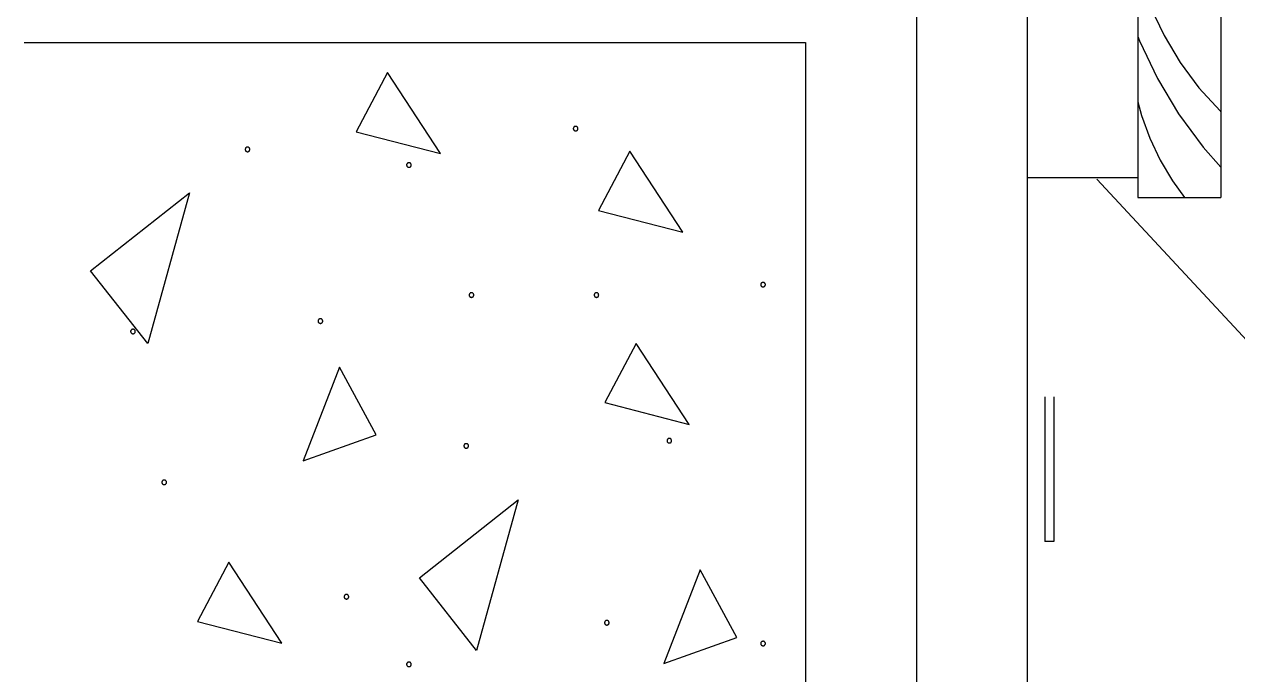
# Model space of a CAD drawing. Header units: metres. Extents: x 0 to 420, y 0 to 297.
# Drawn here: x 108.9 to 191, y 47 to 91.1 of the extents above; entities that cross this region are included whole.
import ezdxf

# ---------------------------------------------------------------- set-up
doc = ezdxf.new("R2010")
doc.units = ezdxf.units.M

msp = doc.modelspace()

# ---------------------------------------------------------------- linework, layer by layer
for p, q in [((189.9, 117.95), (189.9, 79.34)), ((184.28, 112.33), (184.28, 79.34)), ((176.78, 104.83), (176.78, 44.13)), ((169.28, 97.33), (169.28, 44.13)), ((185.14, 92.21), (186.05, 90.29)), ((108.88, 89.83), (161.78, 89.83)), ((161.78, 89.83), (161.78, 44.13)), ((184.28, 90.23), (184.4, 89.93)), ((184.4, 89.93), (185.6, 87.4)), ((186.05, 90.29), (187.14, 88.47)), ((187.14, 88.47), (188.41, 86.76)), ((133.47, 87.8), (131.35, 83.79)), ((137.06, 82.31), (133.47, 87.8)), ((185.6, 87.4), (187.03, 85)), ((188.41, 86.76), (189.84, 85.19)), ((184.28, 85.82), (184.53, 84.88)), ((184.53, 84.88), (185.08, 83.34)), ((187.03, 85), (188.7, 82.75)), ((189.84, 85.19), (189.9, 85.12)), ((146.06, 84.03), (146.05, 84.01)), ((146.05, 84.01), (146.05, 84)), ((146.05, 84), (146.05, 83.98)), ((146.05, 84), (146.05, 84)), ((146.05, 83.98), (146.06, 83.97)), ((146.07, 84.07), (146.06, 84.06)), ((146.06, 84.06), (146.06, 84.04)), ((146.06, 84.04), (146.06, 84.03)), ((146.06, 83.97), (146.06, 83.95)), ((146.06, 83.95), (146.06, 83.94)), ((146.06, 83.94), (146.07, 83.92)), ((146.08, 84.08), (146.07, 84.07)), ((146.07, 83.92), (146.08, 83.91)), ((146.09, 84.1), (146.08, 84.08)), ((146.08, 83.91), (146.09, 83.9)), ((146.1, 84.11), (146.09, 84.1)), ((146.09, 83.9), (146.1, 83.89)), ((146.11, 84.12), (146.1, 84.11)), ((146.1, 83.89), (146.11, 83.88)), ((146.12, 84.13), (146.11, 84.12)), ((146.11, 83.88), (146.12, 83.87)), ((146.14, 84.13), (146.12, 84.13)), ((146.12, 83.87), (146.14, 83.86)), ((146.15, 84.14), (146.14, 84.13)), ((146.14, 83.86), (146.15, 83.85)), ((146.16, 84.15), (146.15, 84.14)), ((146.15, 83.85), (146.16, 83.85)), ((146.18, 84.15), (146.16, 84.15)), ((146.16, 83.85), (146.18, 83.84)), ((146.19, 84.15), (146.18, 84.15)), ((146.18, 83.84), (146.19, 83.84)), ((146.21, 84.15), (146.19, 84.15)), ((146.19, 83.84), (146.21, 83.84)), ((146.22, 84.15), (146.21, 84.15)), ((146.21, 83.84), (146.22, 83.84)), ((146.24, 84.15), (146.22, 84.15)), ((146.22, 83.84), (146.24, 83.84)), ((146.25, 84.15), (146.24, 84.15)), ((146.24, 83.84), (146.25, 83.85)), ((146.27, 84.14), (146.25, 84.15)), ((146.25, 83.85), (146.27, 83.85)), ((146.28, 84.13), (146.27, 84.14)), ((146.27, 83.85), (146.28, 83.86)), ((146.3, 84.13), (146.28, 84.13)), ((146.28, 83.86), (146.3, 83.87)), ((146.31, 84.12), (146.3, 84.13)), ((146.3, 83.87), (146.31, 83.88)), ((146.32, 84.11), (146.31, 84.12)), ((146.31, 83.88), (146.32, 83.89)), ((146.33, 84.1), (146.32, 84.11)), ((146.32, 83.89), (146.33, 83.9)), ((146.34, 84.08), (146.33, 84.1)), ((146.33, 83.9), (146.34, 83.91)), ((146.35, 84.07), (146.34, 84.08)), ((146.34, 83.91), (146.35, 83.92)), ((146.35, 84.06), (146.35, 84.07)), ((146.36, 84.04), (146.35, 84.06)), ((146.35, 83.94), (146.36, 83.95)), ((146.35, 83.92), (146.35, 83.94)), ((146.36, 84.03), (146.36, 84.04)), ((146.36, 84.01), (146.36, 84.03)), ((146.37, 84), (146.36, 84.01)), ((146.36, 83.98), (146.37, 84)), ((146.36, 83.97), (146.36, 83.98)), ((146.36, 83.95), (146.36, 83.97)), ((146.37, 84), (146.37, 84)), ((131.35, 83.79), (137.06, 82.31)), ((185.08, 83.34), (185.78, 81.86)), ((123.85, 82.63), (123.84, 82.62)), ((123.84, 82.62), (123.84, 82.6)), ((123.84, 82.6), (123.84, 82.59)), ((123.84, 82.59), (123.84, 82.57)), ((123.84, 82.59), (123.84, 82.59)), ((123.84, 82.57), (123.84, 82.56)), ((123.84, 82.56), (123.85, 82.54)), ((123.86, 82.66), (123.85, 82.65)), ((123.85, 82.65), (123.85, 82.63)), ((123.85, 82.54), (123.85, 82.53)), ((123.85, 82.53), (123.86, 82.51)), ((123.87, 82.67), (123.86, 82.66)), ((123.86, 82.51), (123.87, 82.5)), ((123.89, 82.7), (123.87, 82.69)), ((123.87, 82.69), (123.87, 82.67)), ((123.87, 82.5), (123.87, 82.49)), ((123.87, 82.49), (123.89, 82.48)), ((123.9, 82.71), (123.89, 82.7)), ((123.89, 82.48), (123.9, 82.47)), ((123.91, 82.72), (123.9, 82.71)), ((123.9, 82.47), (123.91, 82.46)), ((123.92, 82.73), (123.91, 82.72)), ((123.91, 82.46), (123.92, 82.45)), ((123.94, 82.73), (123.92, 82.73)), ((123.92, 82.45), (123.94, 82.44)), ((123.95, 82.74), (123.94, 82.73)), ((123.94, 82.44), (123.95, 82.44)), ((123.97, 82.74), (123.95, 82.74)), ((123.95, 82.44), (123.97, 82.43)), ((123.98, 82.74), (123.97, 82.74)), ((123.97, 82.43), (123.98, 82.43)), ((124, 82.74), (123.98, 82.74)), ((123.98, 82.43), (124, 82.43)), ((124.01, 82.74), (124, 82.74)), ((124, 82.43), (124.01, 82.43)), ((124.03, 82.74), (124.01, 82.74)), ((124.01, 82.43), (124.03, 82.43)), ((124.04, 82.74), (124.03, 82.74)), ((124.03, 82.43), (124.04, 82.44)), ((124.06, 82.73), (124.04, 82.74)), ((124.04, 82.44), (124.06, 82.44)), ((124.07, 82.73), (124.06, 82.73)), ((124.06, 82.44), (124.07, 82.45)), ((124.08, 82.72), (124.07, 82.73)), ((124.07, 82.45), (124.08, 82.46)), ((124.09, 82.71), (124.08, 82.72)), ((124.08, 82.46), (124.09, 82.47)), ((124.11, 82.7), (124.09, 82.71)), ((124.09, 82.47), (124.11, 82.48)), ((124.12, 82.69), (124.11, 82.7)), ((124.11, 82.48), (124.12, 82.49)), ((124.13, 82.67), (124.12, 82.69)), ((124.12, 82.49), (124.13, 82.5)), ((124.13, 82.66), (124.13, 82.67)), ((124.14, 82.65), (124.13, 82.66)), ((124.13, 82.51), (124.14, 82.53)), ((124.13, 82.5), (124.13, 82.51)), ((124.15, 82.63), (124.14, 82.65)), ((124.14, 82.53), (124.15, 82.54)), ((124.15, 82.62), (124.15, 82.63)), ((124.15, 82.6), (124.15, 82.62)), ((124.15, 82.59), (124.15, 82.6)), ((124.15, 82.57), (124.15, 82.59)), ((124.15, 82.59), (124.15, 82.59)), ((124.15, 82.56), (124.15, 82.57)), ((124.15, 82.54), (124.15, 82.56)), ((149.88, 82.47), (147.76, 78.46)), ((153.47, 76.98), (149.88, 82.47)), ((188.7, 82.75), (189.9, 81.38)), ((134.78, 81.58), (134.77, 81.56)), ((134.77, 81.56), (134.77, 81.55)), ((134.77, 81.55), (134.77, 81.53)), ((134.77, 81.53), (134.77, 81.52)), ((134.77, 81.53), (134.77, 81.53)), ((134.77, 81.52), (134.77, 81.5)), ((134.77, 81.5), (134.78, 81.49)), ((134.79, 81.61), (134.78, 81.59)), ((134.78, 81.59), (134.78, 81.58)), ((134.78, 81.49), (134.78, 81.47)), ((134.78, 81.47), (134.79, 81.46)), ((134.8, 81.62), (134.79, 81.61)), ((134.79, 81.46), (134.8, 81.44)), ((134.81, 81.63), (134.8, 81.62)), ((134.8, 81.44), (134.81, 81.43)), ((134.82, 81.64), (134.81, 81.63)), ((134.81, 81.43), (134.82, 81.42)), ((134.83, 81.65), (134.82, 81.64)), ((134.82, 81.42), (134.83, 81.41)), ((134.84, 81.66), (134.83, 81.65)), ((134.83, 81.41), (134.84, 81.4)), ((134.85, 81.67), (134.84, 81.66)), ((134.84, 81.4), (134.85, 81.39)), ((134.87, 81.68), (134.85, 81.67)), ((134.85, 81.39), (134.87, 81.39)), ((134.88, 81.68), (134.87, 81.68)), ((134.87, 81.39), (134.88, 81.38)), ((134.9, 81.68), (134.88, 81.68)), ((134.88, 81.38), (134.9, 81.38)), ((134.91, 81.69), (134.9, 81.68)), ((134.9, 81.38), (134.91, 81.38)), ((134.93, 81.69), (134.91, 81.69)), ((134.91, 81.38), (134.93, 81.38)), ((134.94, 81.69), (134.93, 81.69)), ((134.93, 81.38), (134.94, 81.38)), ((134.96, 81.68), (134.94, 81.69)), ((134.94, 81.38), (134.96, 81.38)), ((134.97, 81.68), (134.96, 81.68)), ((134.96, 81.38), (134.97, 81.38)), ((134.99, 81.68), (134.97, 81.68)), ((134.97, 81.38), (134.99, 81.39)), ((135, 81.67), (134.99, 81.68)), ((134.99, 81.39), (135, 81.39)), ((135.01, 81.66), (135, 81.67)), ((135, 81.39), (135.01, 81.4)), ((135.03, 81.65), (135.01, 81.66)), ((135.01, 81.4), (135.03, 81.41)), ((135.04, 81.64), (135.03, 81.65)), ((135.03, 81.41), (135.04, 81.42)), ((135.05, 81.63), (135.04, 81.64)), ((135.04, 81.42), (135.05, 81.43)), ((135.06, 81.62), (135.05, 81.63)), ((135.05, 81.43), (135.06, 81.44)), ((135.06, 81.61), (135.06, 81.62)), ((135.07, 81.59), (135.06, 81.61)), ((135.06, 81.46), (135.07, 81.47)), ((135.06, 81.44), (135.06, 81.46)), ((135.08, 81.58), (135.07, 81.59)), ((135.07, 81.47), (135.08, 81.49)), ((135.08, 81.56), (135.08, 81.58)), ((135.08, 81.55), (135.08, 81.56)), ((135.08, 81.53), (135.08, 81.55)), ((135.08, 81.52), (135.08, 81.53)), ((135.08, 81.53), (135.08, 81.53)), ((135.08, 81.5), (135.08, 81.52)), ((135.08, 81.49), (135.08, 81.5)), ((185.78, 81.86), (186.62, 80.46)), ((184.28, 80.66), (176.78, 80.66)), ((181.49, 80.58), (195.9, 65.08)), ((186.62, 80.46), (187.44, 79.34)), ((113.36, 74.37), (120.06, 79.65)), ((120.06, 79.65), (117.24, 69.44)), ((184.28, 79.34), (189.9, 79.34)), ((147.76, 78.46), (153.47, 76.98)), ((117.24, 69.44), (113.36, 74.37)), ((158.76, 73.49), (158.75, 73.48)), ((158.75, 73.48), (158.75, 73.46)), ((158.75, 73.46), (158.75, 73.45)), ((158.75, 73.45), (158.75, 73.43)), ((158.75, 73.43), (158.75, 73.42)), ((158.75, 73.43), (158.75, 73.43)), ((158.75, 73.42), (158.75, 73.4)), ((158.75, 73.4), (158.75, 73.39)), ((158.75, 73.39), (158.76, 73.37)), ((158.77, 73.52), (158.76, 73.51)), ((158.76, 73.51), (158.76, 73.49)), ((158.76, 73.37), (158.76, 73.36)), ((158.76, 73.36), (158.77, 73.35)), ((158.78, 73.53), (158.77, 73.52)), ((158.77, 73.35), (158.78, 73.33)), ((158.79, 73.54), (158.78, 73.53)), ((158.78, 73.33), (158.79, 73.32)), ((158.8, 73.55), (158.79, 73.54)), ((158.79, 73.32), (158.8, 73.31)), ((158.82, 73.56), (158.8, 73.55)), ((158.8, 73.31), (158.82, 73.3)), ((158.83, 73.57), (158.82, 73.56)), ((158.82, 73.3), (158.83, 73.3)), ((158.84, 73.58), (158.83, 73.57)), ((158.83, 73.3), (158.84, 73.29)), ((158.86, 73.58), (158.84, 73.58)), ((158.84, 73.29), (158.86, 73.28)), ((158.87, 73.59), (158.86, 73.58)), ((158.86, 73.28), (158.87, 73.28)), ((158.89, 73.59), (158.87, 73.59)), ((158.87, 73.28), (158.89, 73.28)), ((158.9, 73.59), (158.89, 73.59)), ((158.89, 73.28), (158.9, 73.28)), ((158.92, 73.59), (158.9, 73.59)), ((158.9, 73.28), (158.92, 73.28)), ((158.93, 73.59), (158.92, 73.59)), ((158.92, 73.28), (158.93, 73.28)), ((158.95, 73.58), (158.93, 73.59)), ((158.93, 73.28), (158.95, 73.28)), ((158.96, 73.58), (158.95, 73.58)), ((158.95, 73.28), (158.96, 73.29)), ((158.98, 73.57), (158.96, 73.58)), ((158.96, 73.29), (158.98, 73.3)), ((158.99, 73.56), (158.98, 73.57)), ((158.98, 73.3), (158.99, 73.3)), ((159, 73.55), (158.99, 73.56)), ((158.99, 73.3), (159, 73.31)), ((159.01, 73.54), (159, 73.55)), ((159, 73.31), (159.01, 73.32)), ((159.02, 73.53), (159.01, 73.54)), ((159.01, 73.32), (159.02, 73.33)), ((159.03, 73.52), (159.02, 73.53)), ((159.02, 73.33), (159.03, 73.35)), ((159.04, 73.51), (159.03, 73.52)), ((159.03, 73.35), (159.04, 73.36)), ((159.05, 73.49), (159.04, 73.51)), ((159.04, 73.36), (159.05, 73.37)), ((159.05, 73.48), (159.05, 73.49)), ((159.06, 73.46), (159.05, 73.48)), ((159.05, 73.39), (159.06, 73.4)), ((159.05, 73.37), (159.05, 73.39)), ((159.06, 73.45), (159.06, 73.46)), ((159.06, 73.43), (159.06, 73.45)), ((159.06, 73.42), (159.06, 73.43)), ((159.06, 73.43), (159.06, 73.43)), ((159.06, 73.4), (159.06, 73.42)), ((139.01, 72.77), (139, 72.76)), ((139, 72.76), (139, 72.74)), ((139, 72.74), (139, 72.73)), ((139, 72.73), (139, 72.71)), ((139, 72.73), (139, 72.73)), ((139, 72.71), (139, 72.7)), ((139, 72.7), (139.01, 72.68)), ((139.02, 72.8), (139.01, 72.79)), ((139.01, 72.79), (139.01, 72.77)), ((139.01, 72.68), (139.01, 72.67)), ((139.01, 72.67), (139.02, 72.66)), ((139.03, 72.82), (139.02, 72.8)), ((139.02, 72.66), (139.03, 72.64)), ((139.04, 72.83), (139.03, 72.82)), ((139.03, 72.64), (139.04, 72.63)), ((139.05, 72.84), (139.04, 72.83)), ((139.04, 72.63), (139.05, 72.62)), ((139.06, 72.85), (139.05, 72.84)), ((139.05, 72.62), (139.06, 72.61)), ((139.07, 72.86), (139.06, 72.85)), ((139.06, 72.61), (139.07, 72.6)), ((139.08, 72.87), (139.07, 72.86)), ((139.07, 72.6), (139.08, 72.59)), ((139.1, 72.87), (139.08, 72.87)), ((139.08, 72.59), (139.1, 72.59)), ((139.11, 72.88), (139.1, 72.87)), ((139.1, 72.59), (139.11, 72.58)), ((139.13, 72.88), (139.11, 72.88)), ((139.11, 72.58), (139.13, 72.58)), ((139.14, 72.89), (139.13, 72.88)), ((139.13, 72.58), (139.14, 72.57)), ((139.16, 72.89), (139.14, 72.89)), ((139.14, 72.57), (139.16, 72.57)), ((139.17, 72.89), (139.16, 72.89)), ((139.16, 72.57), (139.17, 72.57)), ((139.19, 72.88), (139.17, 72.89)), ((139.17, 72.57), (139.19, 72.58)), ((139.2, 72.88), (139.19, 72.88)), ((139.19, 72.58), (139.2, 72.58)), ((139.22, 72.87), (139.2, 72.88)), ((139.2, 72.58), (139.22, 72.59)), ((139.23, 72.87), (139.22, 72.87)), ((139.22, 72.59), (139.23, 72.59)), ((139.24, 72.86), (139.23, 72.87)), ((139.23, 72.59), (139.24, 72.6)), ((139.26, 72.85), (139.24, 72.86)), ((139.24, 72.6), (139.26, 72.61)), ((139.27, 72.84), (139.26, 72.85)), ((139.26, 72.61), (139.27, 72.62)), ((139.28, 72.83), (139.27, 72.84)), ((139.27, 72.62), (139.28, 72.63)), ((139.29, 72.82), (139.28, 72.83)), ((139.28, 72.63), (139.29, 72.64)), ((139.29, 72.8), (139.29, 72.82)), ((139.3, 72.79), (139.29, 72.8)), ((139.29, 72.66), (139.3, 72.67)), ((139.29, 72.64), (139.29, 72.66)), ((139.31, 72.77), (139.3, 72.79)), ((139.3, 72.67), (139.31, 72.68)), ((139.31, 72.76), (139.31, 72.77)), ((139.31, 72.74), (139.31, 72.76)), ((139.31, 72.73), (139.31, 72.74)), ((139.31, 72.71), (139.31, 72.73)), ((139.31, 72.73), (139.31, 72.73)), ((139.31, 72.7), (139.31, 72.71)), ((139.31, 72.68), (139.31, 72.7)), ((147.47, 72.76), (147.46, 72.74)), ((147.46, 72.74), (147.46, 72.73)), ((147.46, 72.73), (147.46, 72.71)), ((147.46, 72.73), (147.46, 72.73)), ((147.46, 72.71), (147.47, 72.7)), ((147.48, 72.79), (147.47, 72.77)), ((147.47, 72.77), (147.47, 72.76)), ((147.47, 72.7), (147.47, 72.68)), ((147.47, 72.68), (147.48, 72.67)), ((147.49, 72.82), (147.48, 72.8)), ((147.48, 72.8), (147.48, 72.79)), ((147.48, 72.67), (147.48, 72.66)), ((147.48, 72.66), (147.49, 72.64)), ((147.5, 72.83), (147.49, 72.82)), ((147.49, 72.64), (147.5, 72.63)), ((147.51, 72.84), (147.5, 72.83)), ((147.5, 72.63), (147.51, 72.62)), ((147.52, 72.85), (147.51, 72.84)), ((147.51, 72.62), (147.52, 72.61)), ((147.53, 72.86), (147.52, 72.85)), ((147.52, 72.61), (147.53, 72.6)), ((147.55, 72.87), (147.53, 72.86)), ((147.53, 72.6), (147.55, 72.59)), ((147.56, 72.87), (147.55, 72.87)), ((147.55, 72.59), (147.56, 72.59)), ((147.57, 72.88), (147.56, 72.87)), ((147.56, 72.59), (147.57, 72.58)), ((147.59, 72.88), (147.57, 72.88)), ((147.57, 72.58), (147.59, 72.58)), ((147.6, 72.89), (147.59, 72.88)), ((147.59, 72.58), (147.6, 72.57)), ((147.62, 72.89), (147.6, 72.89)), ((147.6, 72.57), (147.62, 72.57)), ((147.63, 72.89), (147.62, 72.89)), ((147.62, 72.57), (147.63, 72.57)), ((147.65, 72.88), (147.63, 72.89)), ((147.63, 72.57), (147.65, 72.58)), ((147.66, 72.88), (147.65, 72.88)), ((147.65, 72.58), (147.66, 72.58)), ((147.68, 72.87), (147.66, 72.88)), ((147.66, 72.58), (147.68, 72.59)), ((147.69, 72.87), (147.68, 72.87)), ((147.68, 72.59), (147.69, 72.59)), ((147.71, 72.86), (147.69, 72.87)), ((147.69, 72.59), (147.71, 72.6)), ((147.72, 72.85), (147.71, 72.86)), ((147.71, 72.6), (147.72, 72.61)), ((147.73, 72.84), (147.72, 72.85)), ((147.72, 72.61), (147.73, 72.62)), ((147.74, 72.83), (147.73, 72.84)), ((147.73, 72.62), (147.74, 72.63)), ((147.75, 72.82), (147.74, 72.83)), ((147.74, 72.63), (147.75, 72.64)), ((147.76, 72.8), (147.75, 72.82)), ((147.75, 72.64), (147.76, 72.66)), ((147.76, 72.79), (147.76, 72.8)), ((147.77, 72.77), (147.76, 72.79)), ((147.76, 72.67), (147.77, 72.68)), ((147.76, 72.66), (147.76, 72.67)), ((147.77, 72.76), (147.77, 72.77)), ((147.77, 72.74), (147.77, 72.76)), ((147.78, 72.73), (147.77, 72.74)), ((147.77, 72.71), (147.78, 72.73)), ((147.77, 72.7), (147.77, 72.71)), ((147.77, 72.68), (147.77, 72.7)), ((147.78, 72.73), (147.78, 72.73)), ((128.79, 71.03), (128.78, 71.01)), ((128.78, 71.01), (128.78, 71)), ((128.78, 71), (128.78, 70.98)), ((128.78, 70.98), (128.78, 70.97)), ((128.78, 70.97), (128.78, 70.95)), ((128.78, 70.97), (128.78, 70.97)), ((128.78, 70.95), (128.78, 70.94)), ((128.78, 70.94), (128.78, 70.92)), ((128.78, 70.92), (128.79, 70.91)), ((128.8, 71.06), (128.79, 71.04)), ((128.79, 71.04), (128.79, 71.03)), ((128.79, 70.91), (128.79, 70.9)), ((128.79, 70.9), (128.8, 70.88)), ((128.81, 71.07), (128.8, 71.06)), ((128.8, 70.88), (128.81, 70.87)), ((128.82, 71.08), (128.81, 71.07)), ((128.81, 70.87), (128.82, 70.86)), ((128.83, 71.09), (128.82, 71.08)), ((128.82, 70.86), (128.83, 70.85)), ((128.85, 71.1), (128.83, 71.09)), ((128.83, 70.85), (128.85, 70.84)), ((128.86, 71.11), (128.85, 71.1)), ((128.85, 70.84), (128.86, 70.83)), ((128.87, 71.11), (128.86, 71.11)), ((128.86, 70.83), (128.87, 70.82)), ((128.89, 71.12), (128.87, 71.11)), ((128.87, 70.82), (128.89, 70.82)), ((128.9, 71.12), (128.89, 71.12)), ((128.89, 70.82), (128.9, 70.82)), ((128.92, 71.12), (128.9, 71.12)), ((128.9, 70.82), (128.92, 70.81)), ((128.93, 71.13), (128.92, 71.12)), ((128.92, 70.81), (128.93, 70.81)), ((128.95, 71.12), (128.93, 71.13)), ((128.93, 70.81), (128.95, 70.81)), ((128.96, 71.12), (128.95, 71.12)), ((128.95, 70.81), (128.96, 70.82)), ((128.98, 71.12), (128.96, 71.12)), ((128.96, 70.82), (128.98, 70.82)), ((128.99, 71.11), (128.98, 71.12)), ((128.98, 70.82), (128.99, 70.82)), ((129.01, 71.11), (128.99, 71.11)), ((128.99, 70.82), (129.01, 70.83)), ((129.02, 71.1), (129.01, 71.11)), ((129.01, 70.83), (129.02, 70.84)), ((129.03, 71.09), (129.02, 71.1)), ((129.02, 70.84), (129.03, 70.85)), ((129.04, 71.08), (129.03, 71.09)), ((129.03, 70.85), (129.04, 70.86)), ((129.05, 71.07), (129.04, 71.08)), ((129.04, 70.86), (129.05, 70.87)), ((129.06, 71.06), (129.05, 71.07)), ((129.05, 70.87), (129.06, 70.88)), ((129.07, 71.04), (129.06, 71.06)), ((129.06, 70.88), (129.07, 70.9)), ((129.08, 71.03), (129.07, 71.04)), ((129.07, 70.9), (129.08, 70.91)), ((129.08, 71.01), (129.08, 71.03)), ((129.09, 71), (129.08, 71.01)), ((129.08, 70.92), (129.09, 70.94)), ((129.08, 70.91), (129.08, 70.92)), ((129.09, 70.98), (129.09, 71)), ((129.09, 70.97), (129.09, 70.98)), ((129.09, 70.95), (129.09, 70.97)), ((129.09, 70.97), (129.09, 70.97)), ((129.09, 70.94), (129.09, 70.95)), ((116.09, 70.3), (116.08, 70.28)), ((116.08, 70.28), (116.08, 70.26)), ((116.08, 70.26), (116.08, 70.25)), ((116.08, 70.26), (116.08, 70.26)), ((116.08, 70.25), (116.09, 70.23)), ((116.1, 70.34), (116.09, 70.32)), ((116.09, 70.32), (116.09, 70.31)), ((116.09, 70.31), (116.09, 70.3)), ((116.09, 70.23), (116.09, 70.22)), ((116.09, 70.22), (116.09, 70.21)), ((116.09, 70.21), (116.1, 70.19)), ((116.11, 70.35), (116.1, 70.34)), ((116.1, 70.19), (116.11, 70.18)), ((116.12, 70.36), (116.11, 70.35)), ((116.11, 70.18), (116.12, 70.17)), ((116.13, 70.38), (116.12, 70.36)), ((116.12, 70.17), (116.13, 70.15)), ((116.14, 70.39), (116.13, 70.38)), ((116.13, 70.15), (116.14, 70.14)), ((116.15, 70.39), (116.14, 70.39)), ((116.14, 70.14), (116.15, 70.14)), ((116.16, 70.4), (116.15, 70.39)), ((116.15, 70.14), (116.16, 70.13)), ((116.18, 70.41), (116.16, 70.4)), ((116.16, 70.13), (116.18, 70.12)), ((116.19, 70.41), (116.18, 70.41)), ((116.18, 70.12), (116.19, 70.12)), ((116.21, 70.42), (116.19, 70.41)), ((116.19, 70.12), (116.21, 70.11)), ((116.22, 70.42), (116.21, 70.42)), ((116.21, 70.11), (116.22, 70.11)), ((116.24, 70.42), (116.22, 70.42)), ((116.22, 70.11), (116.24, 70.11)), ((116.25, 70.42), (116.24, 70.42)), ((116.24, 70.11), (116.25, 70.11)), ((116.27, 70.42), (116.25, 70.42)), ((116.25, 70.11), (116.27, 70.11)), ((116.28, 70.41), (116.27, 70.42)), ((116.27, 70.11), (116.28, 70.12)), ((116.3, 70.41), (116.28, 70.41)), ((116.28, 70.12), (116.3, 70.12)), ((116.31, 70.4), (116.3, 70.41)), ((116.3, 70.12), (116.31, 70.13)), ((116.33, 70.39), (116.31, 70.4)), ((116.31, 70.13), (116.33, 70.14)), ((116.34, 70.39), (116.33, 70.39)), ((116.33, 70.14), (116.34, 70.14)), ((116.35, 70.38), (116.34, 70.39)), ((116.34, 70.14), (116.35, 70.15)), ((116.36, 70.36), (116.35, 70.38)), ((116.35, 70.15), (116.36, 70.17)), ((116.37, 70.35), (116.36, 70.36)), ((116.36, 70.17), (116.37, 70.18)), ((116.38, 70.34), (116.37, 70.35)), ((116.37, 70.18), (116.38, 70.19)), ((116.38, 70.32), (116.38, 70.34)), ((116.39, 70.31), (116.38, 70.32)), ((116.38, 70.21), (116.39, 70.22)), ((116.38, 70.19), (116.38, 70.21)), ((116.39, 70.3), (116.39, 70.31)), ((116.39, 70.28), (116.39, 70.3)), ((116.39, 70.26), (116.39, 70.28)), ((116.39, 70.25), (116.39, 70.26)), ((116.39, 70.26), (116.39, 70.26)), ((116.39, 70.23), (116.39, 70.25)), ((116.39, 70.22), (116.39, 70.23)), ((150.3, 69.46), (148.19, 65.45)), ((153.9, 63.97), (150.3, 69.46)), ((130.23, 67.84), (127.76, 61.5)), ((132.7, 63.26), (130.23, 67.84)), ((177.97, 65.84), (177.97, 56.05)), ((178.6, 65.84), (178.6, 56.05)), ((148.19, 65.45), (153.9, 63.97)), ((127.76, 61.5), (132.7, 63.26)), ((138.66, 62.56), (138.65, 62.55)), ((138.65, 62.55), (138.65, 62.53)), ((138.65, 62.53), (138.65, 62.52)), ((138.65, 62.52), (138.65, 62.5)), ((138.65, 62.52), (138.65, 62.52)), ((138.65, 62.5), (138.65, 62.49)), ((138.65, 62.49), (138.66, 62.47)), ((138.67, 62.59), (138.66, 62.58)), ((138.66, 62.58), (138.66, 62.56)), ((138.66, 62.47), (138.66, 62.46)), ((138.66, 62.46), (138.67, 62.45)), ((138.68, 62.62), (138.67, 62.61)), ((138.67, 62.61), (138.67, 62.59)), ((138.67, 62.45), (138.67, 62.43)), ((138.69, 62.63), (138.68, 62.62)), ((138.71, 62.64), (138.69, 62.63)), ((138.72, 62.65), (138.71, 62.64)), ((138.73, 62.66), (138.72, 62.65)), ((138.74, 62.66), (138.73, 62.66)), ((138.76, 62.67), (138.74, 62.66)), ((138.77, 62.67), (138.76, 62.67)), ((138.79, 62.67), (138.77, 62.67)), ((138.8, 62.68), (138.79, 62.67)), ((138.82, 62.67), (138.8, 62.68)), ((138.84, 62.67), (138.82, 62.67)), ((138.85, 62.67), (138.84, 62.67)), ((138.86, 62.66), (138.85, 62.67)), ((138.88, 62.66), (138.86, 62.66)), ((138.89, 62.65), (138.88, 62.66)), ((138.9, 62.64), (138.89, 62.65)), ((138.92, 62.63), (138.9, 62.64)), ((138.93, 62.62), (138.92, 62.63)), ((138.93, 62.61), (138.93, 62.62)), ((138.94, 62.59), (138.93, 62.61)), ((138.93, 62.43), (138.94, 62.45)), ((138.95, 62.58), (138.94, 62.59)), ((138.94, 62.45), (138.95, 62.46)), ((138.95, 62.56), (138.95, 62.58)), ((138.96, 62.55), (138.95, 62.56)), ((138.95, 62.47), (138.96, 62.49)), ((138.95, 62.46), (138.95, 62.47)), ((138.96, 62.53), (138.96, 62.55)), ((138.96, 62.52), (138.96, 62.53)), ((138.96, 62.5), (138.96, 62.52)), ((138.96, 62.52), (138.96, 62.52)), ((138.96, 62.49), (138.96, 62.5)), ((152.41, 62.92), (152.4, 62.9)), ((152.4, 62.9), (152.4, 62.89)), ((152.4, 62.89), (152.4, 62.87)), ((152.4, 62.87), (152.4, 62.86)), ((152.4, 62.87), (152.4, 62.87)), ((152.4, 62.86), (152.4, 62.84)), ((152.4, 62.84), (152.41, 62.83)), ((152.42, 62.94), (152.41, 62.93)), ((152.41, 62.93), (152.41, 62.92)), ((152.41, 62.83), (152.41, 62.81)), ((152.41, 62.81), (152.42, 62.8)), ((152.43, 62.96), (152.42, 62.94)), ((152.42, 62.8), (152.43, 62.78)), ((152.45, 62.98), (152.43, 62.97)), ((152.43, 62.97), (152.43, 62.96)), ((152.43, 62.78), (152.43, 62.77)), ((152.43, 62.77), (152.45, 62.76)), ((152.46, 62.99), (152.45, 62.98)), ((152.45, 62.76), (152.46, 62.75)), ((152.47, 63), (152.46, 62.99)), ((152.46, 62.75), (152.47, 62.74)), ((152.48, 63.01), (152.47, 63)), ((152.47, 62.74), (152.48, 62.73)), ((152.5, 63.02), (152.48, 63.01)), ((152.48, 62.73), (152.5, 62.73)), ((152.51, 63.02), (152.5, 63.02)), ((152.5, 62.73), (152.51, 62.72)), ((152.53, 63.02), (152.51, 63.02)), ((152.51, 62.72), (152.53, 62.72)), ((152.54, 63.03), (152.53, 63.02)), ((152.53, 62.72), (152.54, 62.72)), ((152.56, 63.03), (152.54, 63.03)), ((152.54, 62.72), (152.56, 62.71)), ((152.57, 63.03), (152.56, 63.03)), ((152.56, 62.71), (152.57, 62.72)), ((152.59, 63.02), (152.57, 63.03)), ((152.57, 62.72), (152.59, 62.72)), ((152.6, 63.02), (152.59, 63.02)), ((152.59, 62.72), (152.6, 62.72)), ((152.62, 63.02), (152.6, 63.02)), ((152.6, 62.72), (152.62, 62.73)), ((152.63, 63.01), (152.62, 63.02)), ((152.62, 62.73), (152.63, 62.73)), ((152.64, 63), (152.63, 63.01)), ((152.63, 62.73), (152.64, 62.74)), ((152.65, 62.99), (152.64, 63)), ((152.64, 62.74), (152.65, 62.75)), ((152.67, 62.98), (152.65, 62.99)), ((152.65, 62.75), (152.67, 62.76)), ((152.68, 62.97), (152.67, 62.98)), ((152.67, 62.76), (152.68, 62.77)), ((152.69, 62.96), (152.68, 62.97)), ((152.68, 62.77), (152.69, 62.78)), ((152.69, 62.94), (152.69, 62.96)), ((152.7, 62.93), (152.69, 62.94)), ((152.69, 62.8), (152.7, 62.81)), ((152.69, 62.78), (152.69, 62.8)), ((152.71, 62.92), (152.7, 62.93)), ((152.7, 62.81), (152.71, 62.83)), ((152.71, 62.9), (152.71, 62.92)), ((152.71, 62.89), (152.71, 62.9)), ((152.71, 62.87), (152.71, 62.89)), ((152.71, 62.86), (152.71, 62.87)), ((152.71, 62.87), (152.71, 62.87)), ((152.71, 62.84), (152.71, 62.86)), ((152.71, 62.83), (152.71, 62.84)), ((138.67, 62.43), (138.68, 62.42)), ((138.68, 62.42), (138.69, 62.41)), ((138.69, 62.41), (138.71, 62.4)), ((138.71, 62.4), (138.72, 62.39)), ((138.72, 62.39), (138.73, 62.38)), ((138.73, 62.38), (138.74, 62.37)), ((138.74, 62.37), (138.76, 62.37)), ((138.76, 62.37), (138.77, 62.37)), ((138.77, 62.37), (138.79, 62.36)), ((138.79, 62.36), (138.8, 62.36)), ((138.8, 62.36), (138.82, 62.36)), ((138.82, 62.36), (138.84, 62.37)), ((138.84, 62.37), (138.85, 62.37)), ((138.85, 62.37), (138.86, 62.37)), ((138.86, 62.37), (138.88, 62.38)), ((138.88, 62.38), (138.89, 62.39)), ((138.89, 62.39), (138.9, 62.4)), ((138.9, 62.4), (138.92, 62.41)), ((138.92, 62.41), (138.93, 62.42)), ((138.93, 62.42), (138.93, 62.43)), ((118.21, 60.11), (118.2, 60.1)), ((118.2, 60.1), (118.2, 60.09)), ((118.2, 60.09), (118.2, 60.07)), ((118.2, 60.07), (118.2, 60.05)), ((118.2, 60.05), (118.2, 60.04)), ((118.2, 60.05), (118.2, 60.05)), ((118.2, 60.04), (118.2, 60.02)), ((118.2, 60.02), (118.2, 60.01)), ((118.2, 60.01), (118.21, 59.99)), ((118.22, 60.13), (118.21, 60.11)), ((118.21, 59.99), (118.22, 59.98)), ((118.23, 60.15), (118.22, 60.14)), ((118.22, 60.14), (118.22, 60.13)), ((118.22, 59.98), (118.22, 59.97)), ((118.24, 60.17), (118.23, 60.15)), ((118.25, 60.18), (118.24, 60.17)), ((118.27, 60.18), (118.25, 60.18)), ((118.28, 60.19), (118.27, 60.18)), ((118.29, 60.2), (118.28, 60.19)), ((118.31, 60.2), (118.29, 60.2)), ((118.32, 60.21), (118.31, 60.2)), ((118.34, 60.21), (118.32, 60.21)), ((118.35, 60.21), (118.34, 60.21)), ((118.37, 60.21), (118.35, 60.21)), ((118.38, 60.21), (118.37, 60.21)), ((118.4, 60.2), (118.38, 60.21)), ((118.41, 60.2), (118.4, 60.2)), ((118.43, 60.19), (118.41, 60.2)), ((118.44, 60.18), (118.43, 60.19)), ((118.45, 60.18), (118.44, 60.18)), ((118.46, 60.17), (118.45, 60.18)), ((118.47, 60.15), (118.46, 60.17)), ((118.48, 60.14), (118.47, 60.15)), ((118.49, 60.13), (118.48, 60.14)), ((118.48, 59.97), (118.49, 59.98)), ((118.5, 60.11), (118.49, 60.13)), ((118.49, 59.98), (118.5, 59.99)), ((118.5, 60.1), (118.5, 60.11)), ((118.51, 60.09), (118.5, 60.1)), ((118.5, 60.01), (118.51, 60.02)), ((118.5, 59.99), (118.5, 60.01)), ((118.51, 60.07), (118.51, 60.09)), ((118.51, 60.05), (118.51, 60.07)), ((118.51, 60.04), (118.51, 60.05)), ((118.51, 60.05), (118.51, 60.05)), ((118.51, 60.02), (118.51, 60.04)), ((118.22, 59.97), (118.23, 59.96)), ((118.23, 59.96), (118.24, 59.94)), ((118.24, 59.94), (118.25, 59.93)), ((118.25, 59.93), (118.27, 59.92)), ((118.27, 59.92), (118.28, 59.92)), ((118.28, 59.92), (118.29, 59.91)), ((118.29, 59.91), (118.31, 59.91)), ((118.31, 59.91), (118.32, 59.9)), ((118.32, 59.9), (118.34, 59.9)), ((118.34, 59.9), (118.35, 59.9)), ((118.35, 59.9), (118.37, 59.9)), ((118.37, 59.9), (118.38, 59.9)), ((118.38, 59.9), (118.4, 59.91)), ((118.4, 59.91), (118.41, 59.91)), ((118.41, 59.91), (118.43, 59.92)), ((118.43, 59.92), (118.44, 59.92)), ((118.44, 59.92), (118.45, 59.93)), ((118.45, 59.93), (118.46, 59.94)), ((118.46, 59.94), (118.47, 59.96)), ((118.47, 59.96), (118.48, 59.97)), ((135.64, 53.59), (142.33, 58.87)), ((142.33, 58.87), (139.51, 48.66)), ((178.6, 56.05), (177.97, 56.05)), ((122.73, 54.65), (120.61, 50.64)), ((126.32, 49.16), (122.73, 54.65)), ((139.51, 48.66), (135.64, 53.59)), ((154.65, 54.14), (152.18, 47.8)), ((157.12, 49.56), (154.65, 54.14)), ((130.55, 52.35), (130.54, 52.34)), ((130.54, 52.34), (130.54, 52.32)), ((130.54, 52.32), (130.54, 52.31)), ((130.54, 52.31), (130.54, 52.29)), ((130.54, 52.31), (130.54, 52.31)), ((130.54, 52.29), (130.54, 52.28)), ((130.54, 52.28), (130.55, 52.26)), ((130.56, 52.38), (130.55, 52.37)), ((130.55, 52.37), (130.55, 52.35)), ((130.55, 52.26), (130.55, 52.25)), ((130.55, 52.25), (130.56, 52.24)), ((130.57, 52.41), (130.56, 52.4)), ((130.56, 52.4), (130.56, 52.38)), ((130.56, 52.24), (130.56, 52.22)), ((130.56, 52.22), (130.57, 52.21)), ((130.58, 52.42), (130.57, 52.41)), ((130.57, 52.21), (130.58, 52.2)), ((130.6, 52.43), (130.58, 52.42)), ((130.58, 52.2), (130.6, 52.19)), ((130.61, 52.44), (130.6, 52.43)), ((130.6, 52.19), (130.61, 52.18)), ((130.62, 52.45), (130.61, 52.44)), ((130.61, 52.18), (130.62, 52.17)), ((130.64, 52.45), (130.62, 52.45)), ((130.62, 52.17), (130.64, 52.16)), ((130.65, 52.46), (130.64, 52.45)), ((130.64, 52.16), (130.65, 52.16)), ((130.66, 52.46), (130.65, 52.46)), ((130.65, 52.16), (130.66, 52.16)), ((130.68, 52.46), (130.66, 52.46)), ((130.66, 52.16), (130.68, 52.15)), ((130.69, 52.46), (130.68, 52.46)), ((130.68, 52.15), (130.69, 52.15)), ((130.71, 52.46), (130.69, 52.46)), ((130.69, 52.15), (130.71, 52.15)), ((130.73, 52.46), (130.71, 52.46)), ((130.71, 52.15), (130.73, 52.16)), ((130.74, 52.46), (130.73, 52.46)), ((130.73, 52.16), (130.74, 52.16)), ((130.75, 52.45), (130.74, 52.46)), ((130.74, 52.16), (130.75, 52.16)), ((130.77, 52.45), (130.75, 52.45)), ((130.75, 52.16), (130.77, 52.17)), ((130.78, 52.44), (130.77, 52.45)), ((130.77, 52.17), (130.78, 52.18)), ((130.79, 52.43), (130.78, 52.44)), ((130.78, 52.18), (130.79, 52.19)), ((130.81, 52.42), (130.79, 52.43)), ((130.79, 52.19), (130.81, 52.2)), ((130.82, 52.41), (130.81, 52.42)), ((130.81, 52.2), (130.82, 52.21)), ((130.82, 52.4), (130.82, 52.41)), ((130.83, 52.38), (130.82, 52.4)), ((130.82, 52.22), (130.83, 52.24)), ((130.82, 52.21), (130.82, 52.22)), ((130.84, 52.37), (130.83, 52.38)), ((130.83, 52.24), (130.84, 52.25)), ((130.84, 52.35), (130.84, 52.37)), ((130.85, 52.34), (130.84, 52.35)), ((130.84, 52.26), (130.85, 52.28)), ((130.84, 52.25), (130.84, 52.26)), ((130.85, 52.32), (130.85, 52.34)), ((130.85, 52.31), (130.85, 52.32)), ((130.85, 52.29), (130.85, 52.31)), ((130.85, 52.31), (130.85, 52.31)), ((130.85, 52.28), (130.85, 52.29)), ((120.61, 50.64), (126.32, 49.16)), ((148.18, 50.59), (148.17, 50.58)), ((148.17, 50.58), (148.17, 50.56)), ((148.17, 50.56), (148.17, 50.55)), ((148.17, 50.55), (148.17, 50.53)), ((148.17, 50.55), (148.17, 50.55)), ((148.17, 50.53), (148.17, 50.52)), ((148.17, 50.52), (148.18, 50.5)), ((148.19, 50.62), (148.18, 50.61)), ((148.18, 50.61), (148.18, 50.59)), ((148.18, 50.5), (148.18, 50.49)), ((148.18, 50.49), (148.19, 50.47)), ((148.2, 50.65), (148.19, 50.64)), ((148.19, 50.64), (148.19, 50.62)), ((148.19, 50.47), (148.19, 50.46)), ((148.19, 50.46), (148.2, 50.45)), ((148.21, 50.66), (148.2, 50.65)), ((148.2, 50.45), (148.21, 50.44)), ((148.23, 50.67), (148.21, 50.66)), ((148.21, 50.44), (148.23, 50.43)), ((148.24, 50.68), (148.23, 50.67)), ((148.23, 50.43), (148.24, 50.42)), ((148.25, 50.69), (148.24, 50.68)), ((148.24, 50.42), (148.25, 50.41)), ((148.26, 50.69), (148.25, 50.69)), ((148.25, 50.41), (148.26, 50.4)), ((148.28, 50.7), (148.26, 50.69)), ((148.26, 50.4), (148.28, 50.4)), ((148.29, 50.7), (148.28, 50.7)), ((148.28, 50.4), (148.29, 50.4)), ((148.31, 50.7), (148.29, 50.7)), ((148.29, 50.4), (148.31, 50.39)), ((148.32, 50.7), (148.31, 50.7)), ((148.31, 50.39), (148.32, 50.39)), ((148.34, 50.7), (148.32, 50.7)), ((148.32, 50.39), (148.34, 50.39)), ((148.36, 50.7), (148.34, 50.7)), ((148.34, 50.39), (148.36, 50.4)), ((148.37, 50.7), (148.36, 50.7)), ((148.36, 50.4), (148.37, 50.4)), ((148.38, 50.69), (148.37, 50.7)), ((148.37, 50.4), (148.38, 50.4)), ((148.4, 50.69), (148.38, 50.69)), ((148.38, 50.4), (148.4, 50.41)), ((148.41, 50.68), (148.4, 50.69)), ((148.4, 50.41), (148.41, 50.42)), ((148.42, 50.67), (148.41, 50.68)), ((148.41, 50.42), (148.42, 50.43)), ((148.44, 50.66), (148.42, 50.67)), ((148.42, 50.43), (148.44, 50.44)), ((148.45, 50.65), (148.44, 50.66)), ((148.44, 50.44), (148.45, 50.45)), ((148.45, 50.64), (148.45, 50.65)), ((148.46, 50.62), (148.45, 50.64)), ((148.45, 50.46), (148.46, 50.47)), ((148.45, 50.45), (148.45, 50.46)), ((148.47, 50.61), (148.46, 50.62)), ((148.46, 50.47), (148.47, 50.49)), ((148.47, 50.59), (148.47, 50.61)), ((148.48, 50.58), (148.47, 50.59)), ((148.47, 50.5), (148.48, 50.52)), ((148.47, 50.49), (148.47, 50.5)), ((148.48, 50.56), (148.48, 50.58)), ((148.48, 50.55), (148.48, 50.56)), ((148.48, 50.53), (148.48, 50.55)), ((148.48, 50.55), (148.48, 50.55)), ((148.48, 50.52), (148.48, 50.53)), ((152.18, 47.8), (157.12, 49.56)), ((158.89, 49.3), (158.87, 49.29)), ((158.9, 49.3), (158.89, 49.3)), ((158.92, 49.3), (158.9, 49.3)), ((158.93, 49.29), (158.92, 49.3)), ((158.76, 49.2), (158.75, 49.19)), ((158.75, 49.19), (158.75, 49.17)), ((158.75, 49.17), (158.75, 49.16)), ((158.75, 49.16), (158.75, 49.14)), ((158.75, 49.14), (158.75, 49.12)), ((158.75, 49.14), (158.75, 49.14)), ((158.75, 49.12), (158.75, 49.11)), ((158.75, 49.11), (158.75, 49.09)), ((158.75, 49.09), (158.76, 49.08)), ((158.77, 49.23), (158.76, 49.21)), ((158.76, 49.21), (158.76, 49.2)), ((158.76, 49.08), (158.76, 49.07)), ((158.76, 49.07), (158.77, 49.05)), ((158.78, 49.24), (158.77, 49.23)), ((158.77, 49.05), (158.78, 49.04)), ((158.79, 49.25), (158.78, 49.24)), ((158.78, 49.04), (158.79, 49.03)), ((158.8, 49.26), (158.79, 49.25)), ((158.79, 49.03), (158.8, 49.02)), ((158.82, 49.27), (158.8, 49.26)), ((158.8, 49.02), (158.82, 49.01)), ((158.83, 49.28), (158.82, 49.27)), ((158.82, 49.01), (158.83, 49)), ((158.84, 49.28), (158.83, 49.28)), ((158.83, 49), (158.84, 49)), ((158.86, 49.29), (158.84, 49.28)), ((158.84, 49), (158.86, 48.99)), ((158.87, 49.29), (158.86, 49.29)), ((158.86, 48.99), (158.87, 48.99)), ((158.87, 48.99), (158.89, 48.98)), ((158.89, 48.98), (158.9, 48.98)), ((158.9, 48.98), (158.92, 48.98)), ((158.92, 48.98), (158.93, 48.99)), ((158.95, 49.29), (158.93, 49.29)), ((158.93, 48.99), (158.95, 48.99)), ((158.96, 49.28), (158.95, 49.29)), ((158.95, 48.99), (158.96, 49)), ((158.98, 49.28), (158.96, 49.28)), ((158.96, 49), (158.98, 49)), ((158.99, 49.27), (158.98, 49.28)), ((158.98, 49), (158.99, 49.01)), ((159, 49.26), (158.99, 49.27)), ((158.99, 49.01), (159, 49.02)), ((159.01, 49.25), (159, 49.26)), ((159, 49.02), (159.01, 49.03)), ((159.02, 49.24), (159.01, 49.25)), ((159.01, 49.03), (159.02, 49.04)), ((159.03, 49.23), (159.02, 49.24)), ((159.02, 49.04), (159.03, 49.05)), ((159.04, 49.21), (159.03, 49.23)), ((159.03, 49.05), (159.04, 49.07)), ((159.05, 49.2), (159.04, 49.21)), ((159.04, 49.07), (159.05, 49.08)), ((159.05, 49.19), (159.05, 49.2)), ((159.06, 49.17), (159.05, 49.19)), ((159.05, 49.09), (159.06, 49.11)), ((159.05, 49.08), (159.05, 49.09)), ((159.06, 49.16), (159.06, 49.17)), ((159.06, 49.14), (159.06, 49.16)), ((159.06, 49.12), (159.06, 49.14)), ((159.06, 49.14), (159.06, 49.14)), ((159.06, 49.11), (159.06, 49.12)), ((134.78, 47.78), (134.77, 47.76)), ((134.77, 47.76), (134.77, 47.75)), ((134.77, 47.75), (134.77, 47.73)), ((134.77, 47.73), (134.77, 47.72)), ((134.77, 47.73), (134.77, 47.73)), ((134.77, 47.72), (134.77, 47.7)), ((134.77, 47.7), (134.78, 47.69)), ((134.79, 47.81), (134.78, 47.79)), ((134.78, 47.79), (134.78, 47.78)), ((134.78, 47.69), (134.78, 47.67)), ((134.78, 47.67), (134.79, 47.66)), ((134.8, 47.82), (134.79, 47.81)), ((134.79, 47.66), (134.8, 47.64)), ((134.81, 47.83), (134.8, 47.82)), ((134.82, 47.84), (134.81, 47.83)), ((134.83, 47.85), (134.82, 47.84)), ((134.84, 47.86), (134.83, 47.85)), ((134.85, 47.87), (134.84, 47.86)), ((134.87, 47.88), (134.85, 47.87)), ((134.88, 47.88), (134.87, 47.88)), ((134.9, 47.88), (134.88, 47.88)), ((134.91, 47.89), (134.9, 47.88)), ((134.93, 47.89), (134.91, 47.89)), ((134.94, 47.89), (134.93, 47.89)), ((134.96, 47.88), (134.94, 47.89)), ((134.97, 47.88), (134.96, 47.88)), ((134.99, 47.88), (134.97, 47.88)), ((135, 47.87), (134.99, 47.88)), ((135.01, 47.86), (135, 47.87)), ((135.03, 47.85), (135.01, 47.86)), ((135.04, 47.84), (135.03, 47.85)), ((135.05, 47.83), (135.04, 47.84)), ((135.06, 47.82), (135.05, 47.83)), ((135.06, 47.81), (135.06, 47.82)), ((135.07, 47.79), (135.06, 47.81)), ((135.06, 47.66), (135.07, 47.67)), ((135.06, 47.64), (135.06, 47.66)), ((135.08, 47.78), (135.07, 47.79)), ((135.07, 47.67), (135.08, 47.69)), ((135.08, 47.76), (135.08, 47.78)), ((135.08, 47.75), (135.08, 47.76)), ((135.08, 47.73), (135.08, 47.75)), ((135.08, 47.72), (135.08, 47.73)), ((135.08, 47.73), (135.08, 47.73)), ((135.08, 47.7), (135.08, 47.72)), ((135.08, 47.69), (135.08, 47.7)), ((134.8, 47.64), (134.81, 47.63)), ((134.81, 47.63), (134.82, 47.62)), ((134.82, 47.62), (134.83, 47.61)), ((134.83, 47.61), (134.84, 47.6)), ((134.84, 47.6), (134.85, 47.59)), ((134.85, 47.59), (134.87, 47.59)), ((134.87, 47.59), (134.88, 47.58)), ((134.88, 47.58), (134.9, 47.58)), ((134.9, 47.58), (134.91, 47.58)), ((134.91, 47.58), (134.93, 47.58)), ((134.93, 47.58), (134.94, 47.58)), ((134.94, 47.58), (134.96, 47.58)), ((134.96, 47.58), (134.97, 47.58)), ((134.97, 47.58), (134.99, 47.59)), ((134.99, 47.59), (135, 47.59)), ((135, 47.59), (135.01, 47.6)), ((135.01, 47.6), (135.03, 47.61)), ((135.03, 47.61), (135.04, 47.62)), ((135.04, 47.62), (135.05, 47.63)), ((135.05, 47.63), (135.06, 47.64))]:
    msp.add_line(p, q)

doc.saveas('drawing.dxf')
